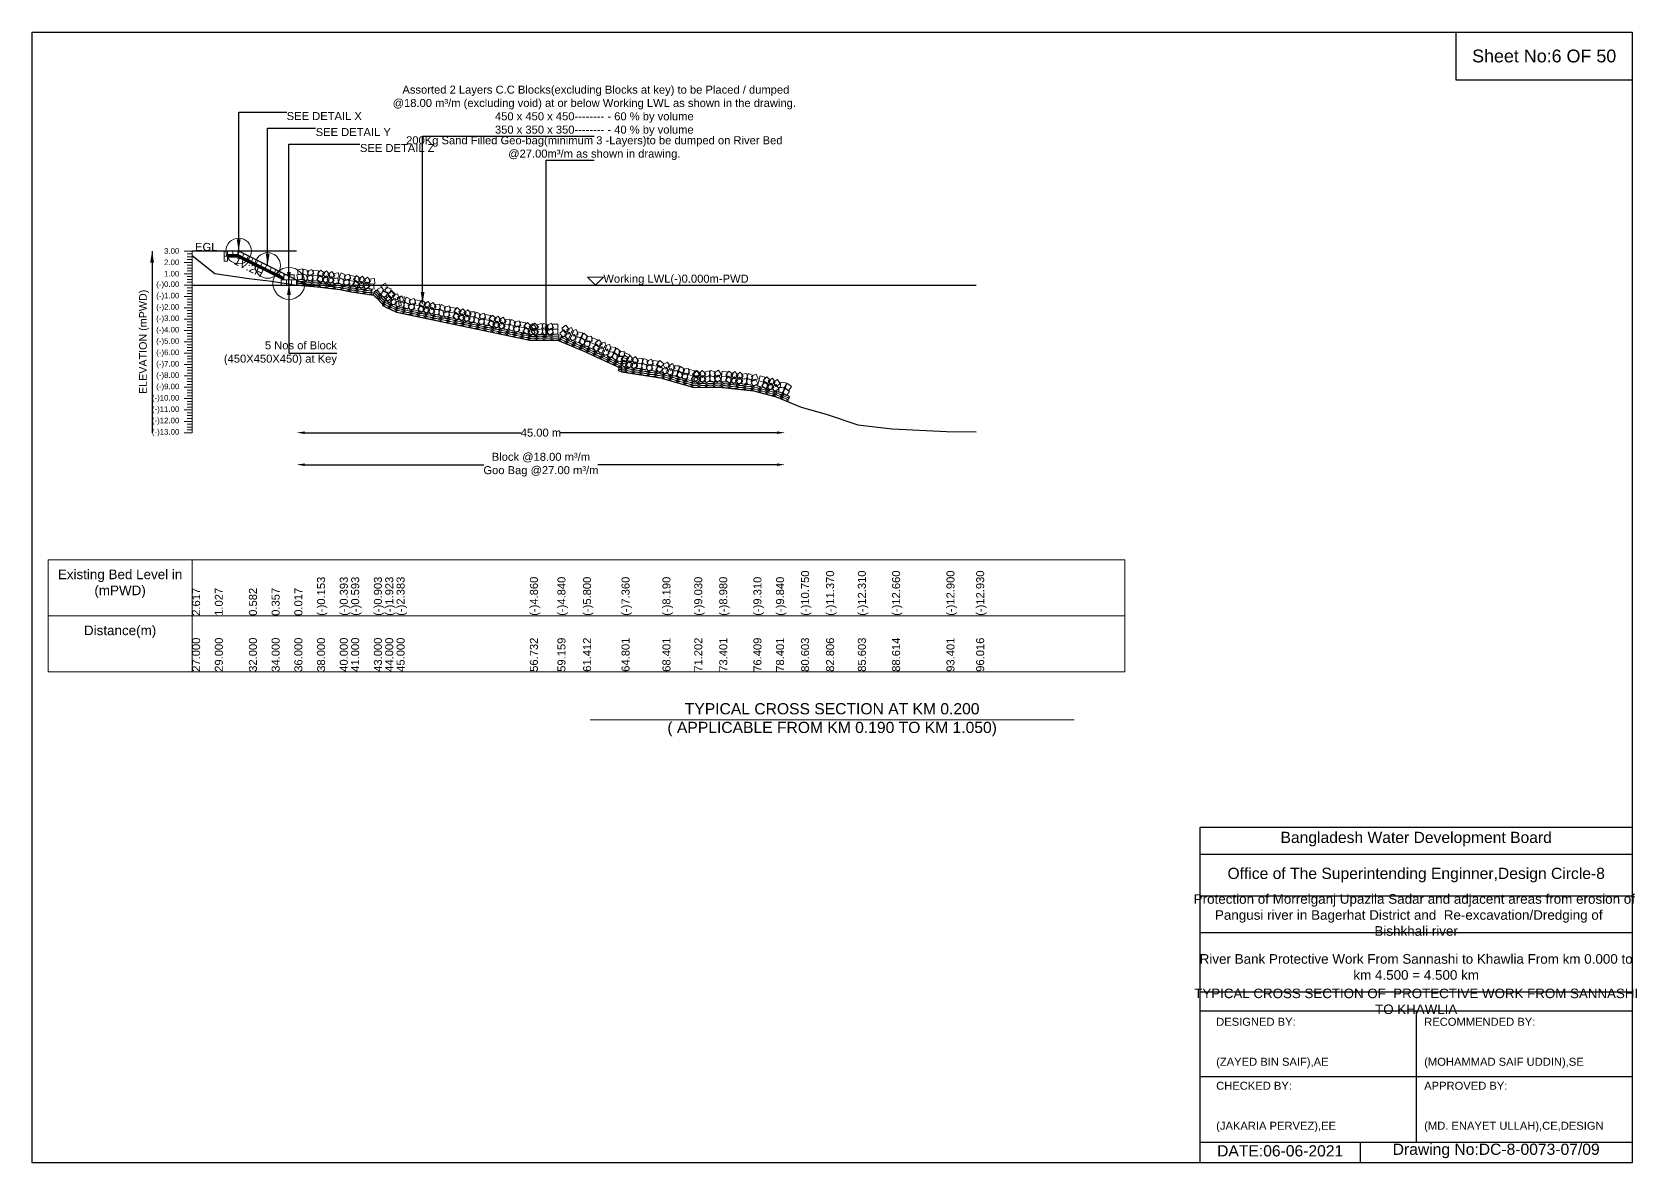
# Model space of a CAD drawing. Header units: inches. Extents: x 89000 to 845029, y -7071 to 0.
# Drawn here: x 175000 to 185029, y -7071 to 0 of the extents above; entities that cross this region are included whole.
import ezdxf

# ---------------------------------------------------------------- set-up
doc = ezdxf.new("R2010")
doc.units = ezdxf.units.IN
doc.header["$LTSCALE"] = 7
doc.header["$MEASUREMENT"] = 0
for name, color, linetype, lineweight in [('Cross section Data Border', 7, 'Continuous', 9), ('Cross Section Labels', 7, 'Continuous', 9), ('Existing_Bed_Level for Xsection', 7, 'Continuous', 25), ('Long Section Labels', 7, 'Continuous', 9)]:
    doc.layers.add(name, color=color, linetype=linetype, lineweight=lineweight)
doc.styles.get("Standard").update_dxf_attribs({"font": 'arial.ttf'})
doc.dimstyles.new('Appron Lebeling Style', dxfattribs={"dimtxt": 50, "dimasz": 50, "dimexe": 0.18, "dimexo": 0.0625, "dimgap": 0.09, "dimtad": 0, "dimtih": 1, "dimtoh": 1, "dimdec": 4, "dimzin": 0, "dimdsep": 46, "dimtxsty": 'Standard', "dimcen": 0.09, "dimse1": 1, "dimse2": 1, "dimadec": 0, "dimazin": 0, "dimtfac": 1, "dimtdec": 4, "dimtofl": 0, "dimtmove": 0, "dimatfit": 3, "dimfxl": 1, "dimtolj": 1, "dimtzin": 0, "dimarcsym": 0})
doc.dimstyles.get("Standard").update_dxf_attribs({"dimtxt": 0.18, "dimasz": 0.18, "dimexe": 0.18, "dimexo": 0.0625, "dimgap": 0.09, "dimtad": 0, "dimtih": 1, "dimtoh": 1, "dimdec": 4, "dimzin": 0, "dimdsep": 46, "dimtxsty": 'Standard', "dimcen": 0.09, "dimadec": 0, "dimazin": 0, "dimtfac": 1, "dimtdec": 4, "dimtofl": 0, "dimtmove": 0, "dimatfit": 3, "dimfxl": 1, "dimtolj": 1, "dimtzin": 0, "dimarcsym": 0})

# ---------------------------------------------------------------- blocks, each defined once
blk = doc.blocks.new('*D5')
at = {"layer": 'Cross Section Labels', "color": 0, "lineweight": -2, "transparency": 16777216}
for p, q in [((176703, -2505), (178056, -2505)), ((179656, -2505), (178303, -2505))]:
    blk.add_line(p, q, dxfattribs=at)
at = {"layer": 'Cross Section Labels', "color": 0, "transparency": 16777216}
for points in [[(176703, -2497), (176703, -2513), (176653, -2505)], [(179656, -2497), (179656, -2513), (179706, -2505)]]:
    blk.add_solid(points, dxfattribs=at)
at = {"layer": 'Defpoints', "color": 0, "transparency": 16777216}
for p in [(176653, -1582), (179706, -2304), (179706, -2505)]:
    blk.add_point(p, dxfattribs=at)
at = {"layer": 'Cross Section Labels', "color": 0, "transparency": 16777216, "insert": (178180, -2505), "char_height": 50, "attachment_point": 5}
blk.add_mtext('\\A1;45.00 m', dxfattribs=at)
blk = doc.blocks.new('*D6')
at = {"layer": 'Cross Section Labels', "color": 0, "lineweight": -2, "transparency": 16777216}
for p, q in [((176703, -2705), (177824, -2705)), ((179656, -2705), (178535, -2705))]:
    blk.add_line(p, q, dxfattribs=at)
at = {"layer": 'Cross Section Labels', "color": 0, "transparency": 16777216}
for points in [[(176703, -2697), (176703, -2713), (176653, -2705)], [(179656, -2697), (179656, -2713), (179706, -2705)]]:
    blk.add_solid(points, dxfattribs=at)
at = {"layer": 'Defpoints', "color": 0, "transparency": 16777216}
for p in [(176653, -1582), (179706, -2304), (179706, -2705)]:
    blk.add_point(p, dxfattribs=at)
at = {"layer": 'Cross Section Labels', "color": 0, "transparency": 16777216, "insert": (178180, -2705), "char_height": 50, "attachment_point": 5}
blk.add_mtext('\\A1;Block @18.00 m³/m ^JGoo Bag @27.00 m³/m ', dxfattribs=at)

msp = doc.modelspace()

# ---------------------------------------------------------------- linework, layer by layer
for points in [[(175000, 0), (185000, 0), (185000, -7071), (175000, -7071)], [(183900, 0), (185000, 0), (185000, -300), (183900, -300)]]:
    msp.add_lwpolyline(points, close=True)
for points in [[(182300, -7071), (182300, -4971), (185000, -4971)], [(182300, -5141), (185000, -5141)], [(182300, -5401), (185000, -5401)], [(182300, -5631), (185000, -5631)], [(182300, -6001), (185000, -6001)], [(182300, -6121), (185000, -6121)], [(183650, -6121), (183650, -6941)], [(182300, -6531), (185000, -6531)], [(182300, -6941), (185000, -6941)], [(183300, -6941), (183300, -7071)]]:
    msp.add_lwpolyline(points)
at = {"layer": 'Cross section Data Border'}
msp.add_lwpolyline([(175100, -3300), (181828.38152, -3300), (181828.38152, -4000), (175100, -4000)], close=True, dxfattribs=at)
for points in [[(176000, -3300), (176000, -4000)], [(175100, -3650), (181828.38152, -3650)]]:
    msp.add_lwpolyline(points, dxfattribs=at)
at = {"layer": 'Cross Section Labels'}
msp.add_lwpolyline([(178520.19634, -1581.97), (178570.19634, -1531.97), (178470.19634, -1531.97)], close=True, dxfattribs=at)
msp.add_lwpolyline([(178488, -4300), (180000, -4300), (181512, -4300)], dxfattribs=at)
for centre, radius in [((176291.09634, -1368.97), 80), ((176472.14634, -1459.495), 80), ((176605.27134, -1571.32), 100)]:
    msp.add_circle(centre, radius, dxfattribs=at)
at = {"layer": 'Existing_Bed_Level for Xsection'}
for points in [[(176653.19634, -1368.97), (176000, -1368.97)], [(176000, -1396.163), (176141.9998, -1509.053), (176354.99676, -1540.648), (176496.99656, -1556.623), (176638.99636, -1580.763), (176780.99617, -1592.833), (176922.99597, -1609.873), (176993.99312, -1624.073), (177135.99293, -1646.083), (177206.99008, -1718.503), (177277.99273, -1751.163), (178111.0179, -1927.03), (178283.32233, -1925.61), (178443.22759, -1993.77), (178683.90374, -2104.53), (178683.90374, -2123.7), (178939.50804, -2163.46), (178939.50804, -2165.59), (179138.33902, -2223.1), (179294.50751, -2219.55), (179508.08483, -2242.98), (179649.50706, -2280.61), (179805.82018, -2345.22), (179962.26448, -2389.24), (180160.81318, -2455.98), (180374.62792, -2480.83), (180714.50598, -2497.87), (180900.14202, -2500)], [(176717.09634, -1581.97), (176295.59375, -1371.2187), (176291.09634, -1368.97), (176286.0681, -1368.97), (176222.1681, -1368.97)], [(176222.1681, -1390.27), (176286.0681, -1390.27), (176573.32134, -1533.89662)], [(176222.1681, -1397.37), (176284.39201, -1397.37), (176573.32134, -1541.83467)], [(176222.1681, -1404.47), (176282.71593, -1404.47), (176573.32134, -1549.77271)], [(176000, -1581.97), (180900.14202, -1581.97)]]:
    msp.add_lwpolyline(points, dxfattribs=at)
at = {"layer": 'Long Section Labels'}
for points in [[(176000, -1368.97), (175950, -1368.97)], [(176000, -1386.72), (175970, -1386.72)], [(176000, -2504.97), (176000, -2433.97), (176000, -2362.97), (176000, -2291.97), (176000, -2220.97), (176000, -2149.97), (176000, -2078.97), (176000, -2007.97), (176000, -1936.97), (176000, -1865.97), (176000, -1794.97), (176000, -1723.97), (176000, -1652.97), (176000, -1581.97), (176000, -1510.97), (176000, -1439.97), (176000, -1368.97)], [(176000, -1439.97), (175950, -1439.97)], [(176000, -1404.47), (175970, -1404.47)], [(176000, -1422.22), (175970, -1422.22)], [(176000, -1457.72), (175970, -1457.72)], [(176000, -1475.47), (175970, -1475.47)], [(176000, -1493.22), (175970, -1493.22)], [(176000, -1510.97), (175950, -1510.97)], [(176000, -1581.97), (175950, -1581.97)], [(176000, -1528.72), (175970, -1528.72)], [(176000, -1546.47), (175970, -1546.47)], [(176000, -1564.22), (175970, -1564.22)], [(176000, -1599.72), (175970, -1599.72)], [(176000, -1652.97), (175950, -1652.97)], [(176000, -1617.47), (175970, -1617.47)], [(176000, -1635.22), (175970, -1635.22)], [(176000, -1670.72), (175970, -1670.72)], [(176000, -1688.47), (175970, -1688.47)], [(176000, -1723.97), (175950, -1723.97)], [(176000, -1794.97), (175950, -1794.97)], [(176000, -1706.22), (175970, -1706.22)], [(176000, -1741.72), (175970, -1741.72)], [(176000, -1759.47), (175970, -1759.47)], [(176000, -1777.22), (175970, -1777.22)], [(176000, -1865.97), (175950, -1865.97)], [(176000, -1812.72), (175970, -1812.72)], [(176000, -1830.47), (175970, -1830.47)], [(176000, -1848.22), (175970, -1848.22)], [(176000, -1883.72), (175970, -1883.72)], [(176000, -1901.47), (175970, -1901.47)], [(176000, -1936.97), (175950, -1936.97)], [(176000, -1919.22), (175970, -1919.22)], [(176000, -1954.72), (175970, -1954.72)], [(176000, -1972.47), (175970, -1972.47)], [(176000, -1990.22), (175970, -1990.22)], [(176000, -2007.97), (175950, -2007.97)], [(176000, -2078.97), (175950, -2078.97)], [(176000, -2025.72), (175970, -2025.72)], [(176000, -2043.47), (175970, -2043.47)], [(176000, -2061.22), (175970, -2061.22)], [(176000, -2096.72), (175970, -2096.72)], [(176000, -2149.97), (175950, -2149.97)], [(176000, -2114.47), (175970, -2114.47)], [(176000, -2132.22), (175970, -2132.22)], [(176000, -2167.72), (175970, -2167.72)], [(176000, -2185.47), (175970, -2185.47)], [(176000, -2203.22), (175970, -2203.22)], [(176000, -2220.97), (175950, -2220.97)], [(176000, -2291.97), (175950, -2291.97)], [(176000, -2238.72), (175970, -2238.72)], [(176000, -2256.47), (175970, -2256.47)], [(176000, -2274.22), (175970, -2274.22)], [(176000, -2362.97), (175950, -2362.97)], [(176000, -2309.72), (175970, -2309.72)], [(176000, -2327.47), (175970, -2327.47)], [(176000, -2345.22), (175970, -2345.22)], [(176000, -2380.72), (175970, -2380.72)], [(176000, -2398.47), (175970, -2398.47)], [(176000, -2433.97), (175950, -2433.97)], [(176000, -2504.97), (175950, -2504.97)], [(176000, -2416.22), (175970, -2416.22)], [(176000, -2451.72), (175970, -2451.72)], [(176000, -2469.47), (175970, -2469.47)], [(176000, -2487.22), (175970, -2487.22)]]:
    msp.add_lwpolyline(points, dxfattribs=at)
for points in [[(176222.1681, -1368.97), (176200.8681, -1368.97), (176200.8681, -1400.92), (176222.1681, -1400.92)], [(176222.1681, -1400.92), (176200.8681, -1400.92), (176200.8681, -1432.87), (176222.1681, -1432.87)], [(176254.1181, -1368.97), (176222.1681, -1368.97), (176222.1681, -1390.27), (176254.1181, -1390.27)], [(176286.0681, -1368.97), (176254.1181, -1368.97), (176254.1181, -1390.27), (176286.0681, -1390.27)], [(176324.1707, -1385.50718), (176295.59375, -1371.2187), (176286.0681, -1390.27), (176314.64505, -1404.55847)], [(176352.74764, -1399.79565), (176324.1707, -1385.50718), (176314.64505, -1404.55847), (176343.22199, -1418.84695)], [(176381.32459, -1414.08412), (176352.74764, -1399.79565), (176343.22199, -1418.84695), (176371.79894, -1433.13542)], [(176409.90154, -1428.3726), (176381.32459, -1414.08412), (176371.79894, -1433.13542), (176400.37589, -1447.4239)], [(176438.47849, -1442.66107), (176409.90154, -1428.3726), (176400.37589, -1447.4239), (176428.95284, -1461.71237)], [(176467.05544, -1456.94955), (176438.47849, -1442.66107), (176428.95284, -1461.71237), (176457.52979, -1476.00085)], [(176495.63239, -1471.23802), (176467.05544, -1456.94955), (176457.52979, -1476.00085), (176486.10674, -1490.28932)], [(176524.20934, -1485.5265), (176495.63239, -1471.23802), (176486.10674, -1490.28932), (176514.68369, -1504.5778)], [(176552.78629, -1499.81497), (176524.20934, -1485.5265), (176514.68369, -1504.5778), (176543.26064, -1518.86627)], [(176581.36323, -1514.10344), (176552.78629, -1499.81497), (176543.26064, -1518.86627), (176571.83758, -1533.15474)], [(176689.14854, -1480.94942), (176657.69886, -1486.5815), (176663.33093, -1518.03118), (176694.78061, -1512.3991)], [(176728.52858, -1492.60203), (176698.48067, -1481.74266), (176687.6213, -1511.79056), (176717.6692, -1522.64993)], [(176747.59734, -1483.65827), (176718.66612, -1497.21509), (176732.22294, -1526.14631), (176761.15416, -1512.58949)], [(176789.01594, -1493.04368), (176757.18074, -1490.33769), (176754.47474, -1522.17289), (176786.30994, -1524.87889)], [(176828.78584, -1507.9268), (176803.20531, -1488.78421), (176784.06272, -1514.36474), (176809.64326, -1533.50733)], [(176840.84737, -1492.5224), (176815.71664, -1512.25179), (176835.44603, -1537.38253), (176860.57676, -1517.65314)], [(176892.30132, -1521.44197), (176872.55192, -1496.32696), (176847.43691, -1516.07635), (176867.1863, -1541.19136)], [(176589.29634, -1550.02), (176557.34634, -1550.02), (176557.34634, -1581.97), (176589.29634, -1581.97)], [(176605.27134, -1518.07), (176573.32134, -1518.07), (176573.32134, -1550.02), (176605.27134, -1550.02)], [(176621.24634, -1550.02), (176589.29634, -1550.02), (176589.29634, -1581.97), (176621.24634, -1581.97)], [(176637.22134, -1518.07), (176605.27134, -1518.07), (176605.27134, -1550.02), (176637.22134, -1550.02)], [(176653.19634, -1550.02), (176621.24634, -1550.02), (176621.24634, -1581.97), (176653.19634, -1581.97)], [(176686.44254, -1512.78463), (176654.99286, -1518.4167), (176660.62494, -1549.86638), (176692.07462, -1544.2343)], [(176725.82258, -1524.43723), (176695.77468, -1513.57786), (176684.9153, -1543.62576), (176714.9632, -1554.48514)], [(176744.89134, -1515.49348), (176715.96013, -1529.0503), (176729.51695, -1557.98151), (176758.44816, -1544.42469)], [(176786.30994, -1524.87889), (176754.47474, -1522.17289), (176751.76875, -1554.00809), (176783.60395, -1556.71409)], [(176824.97915, -1539.64921), (176799.39861, -1520.50662), (176780.25603, -1546.08716), (176805.83656, -1565.22975)], [(176837.04067, -1524.24482), (176811.90994, -1543.97421), (176831.63933, -1569.10494), (176856.77006, -1549.37555)], [(176888.49462, -1553.16438), (176868.74523, -1528.04937), (176843.63021, -1547.79877), (176863.37961, -1572.91378)], [(176911.32789, -1536.20549), (176879.70205, -1540.74521), (176884.24178, -1572.37105), (176915.86761, -1567.83132)], [(176915.13458, -1504.48308), (176883.50875, -1509.0228), (176888.04847, -1540.64863), (176919.67431, -1536.10891)], [(176954.92292, -1551.52435), (176926.28558, -1537.35729), (176912.11853, -1565.99463), (176940.75586, -1580.16168)], [(176961.18907, -1520.19484), (176932.55173, -1506.02779), (176918.38468, -1534.66512), (176947.02201, -1548.83218)], [(176974.87591, -1544.77997), (176944.60456, -1554.99995), (176954.82454, -1585.2713), (176985.09589, -1575.05132)], [(176981.14206, -1513.45047), (176950.87071, -1523.67045), (176961.09069, -1553.9418), (176991.36204, -1543.72182)], [(177014.97756, -1558.76011), (176983.64805, -1552.49396), (176977.3819, -1583.82347), (177008.71141, -1590.08962)], [(177021.24371, -1527.43061), (176989.91421, -1521.16446), (176983.64805, -1552.49396), (177014.97756, -1558.76011)], [(177047.9076, -1573.6913), (177022.99952, -1553.68155), (177002.98977, -1578.58963), (177027.89785, -1598.59938)], [(177052.80142, -1542.11832), (177027.89334, -1522.10857), (177007.88359, -1547.01665), (177032.79167, -1567.0264)], [(177060.49101, -1558.7102), (177034.69758, -1577.56494), (177053.55232, -1603.35837), (177079.34575, -1584.50363)], [(177065.38483, -1527.13722), (177039.5914, -1545.99196), (177058.44614, -1571.78539), (177084.23957, -1552.93065)], [(177110.92149, -1589.37967), (177092.04621, -1563.60126), (177066.2678, -1582.47654), (177085.14308, -1608.25495)], [(177115.81531, -1557.80669), (177096.94003, -1532.02828), (177071.16162, -1550.90356), (177090.0369, -1576.68197)], [(177134.32367, -1573.21488), (177102.56059, -1576.66588), (177106.01158, -1608.42896), (177137.77466, -1604.97796)], [(177139.21748, -1541.64191), (177107.45441, -1545.0929), (177110.9054, -1576.85598), (177142.66848, -1573.40498)], [(177200.51288, -1621.22181), (177184.81875, -1593.39203), (177156.98897, -1609.08617), (177172.6831, -1636.91594)], [(177223.32796, -1598.85499), (177207.63382, -1571.02521), (177179.80404, -1586.71934), (177195.49818, -1614.54912)], [(177243.61587, -1604.51265), (177212.84323, -1595.9192), (177204.24978, -1626.69183), (177235.02242, -1635.28528)], [(177220.80079, -1626.87947), (177190.02816, -1618.28602), (177181.43471, -1649.05866), (177212.20734, -1657.65211)], [(177246.07552, -1661.00826), (177223.7087, -1638.19319), (177200.89362, -1660.56001), (177223.26045, -1683.37509)], [(177253.14116, -1675.84007), (177234.66373, -1649.77501), (177208.59867, -1668.25243), (177227.0761, -1694.31749)], [(177266.49283, -1646.81361), (177248.01541, -1620.74855), (177221.95035, -1639.22597), (177240.42777, -1665.29103)], [(177268.8906, -1638.64144), (177246.52377, -1615.82636), (177223.7087, -1638.19319), (177246.07552, -1661.00826)], [(177269.34561, -1664.87688), (177239.37533, -1675.94869), (177250.44715, -1705.91897), (177280.41742, -1694.84715)], [(177282.69728, -1635.85042), (177252.727, -1646.92223), (177263.79882, -1676.89251), (177293.76909, -1665.82069)], [(177309.4514, -1708.18248), (177298.35572, -1678.22103), (177268.39427, -1689.31671), (177279.48995, -1719.27816)], [(177322.80307, -1679.15602), (177311.70739, -1649.19457), (177281.74594, -1660.29025), (177292.84162, -1690.2517)], [(177323.40882, -1687.417), (177291.50528, -1689.13945), (177293.22773, -1721.04298), (177325.13126, -1719.32054)], [(177330.00858, -1656.15607), (177298.10504, -1657.87852), (177299.82749, -1689.78205), (177331.73102, -1688.05961)], [(177361.05731, -1703.82316), (177332.57261, -1689.35165), (177318.1011, -1717.83634), (177346.58579, -1732.30786)], [(177367.65707, -1672.56223), (177339.17237, -1658.09072), (177324.70086, -1686.57541), (177353.18555, -1701.04693)], [(177381.08106, -1697.29187), (177350.70249, -1707.18858), (177360.5992, -1737.56715), (177390.97777, -1727.67044)], [(177387.68082, -1666.03094), (177357.30225, -1675.92765), (177367.19896, -1706.30622), (177397.57753, -1696.40951)], [(177427.63116, -1680.43776), (177396.37023, -1673.838), (177389.77048, -1705.09893), (177421.0314, -1711.69869)], [(177462.52047, -1698.14116), (177438.73481, -1676.80938), (177417.40303, -1700.59504), (177441.18868, -1721.92682)], [(177475.89821, -1683.8649), (177449.11972, -1701.29232), (177466.54714, -1728.07081), (177493.32563, -1710.6434)], [(177524.59028, -1717.22555), (177507.14154, -1690.46095), (177480.37693, -1707.90969), (177497.82567, -1734.67429)], [(177548.83508, -1702.35439), (177516.93154, -1704.07683), (177518.65399, -1735.98037), (177550.55753, -1734.25792)], [(177586.48357, -1718.76055), (177557.99888, -1704.28903), (177543.52736, -1732.77373), (177572.01205, -1747.24524)], [(177421.0314, -1711.69869), (177389.77048, -1705.09893), (177383.17072, -1736.35985), (177414.43164, -1742.95961)], [(177455.92071, -1729.40209), (177432.13505, -1708.07031), (177410.80327, -1731.85596), (177434.58892, -1753.18775)], [(177469.29845, -1715.12583), (177442.51996, -1732.55325), (177459.94738, -1759.33174), (177486.72587, -1741.90432)], [(177517.99052, -1748.48648), (177500.54178, -1721.72188), (177473.77718, -1739.17062), (177491.22591, -1765.93522)], [(177542.23532, -1733.61532), (177510.33178, -1735.33776), (177512.05423, -1767.2413), (177543.95777, -1765.51885)], [(177579.88381, -1750.02148), (177551.39912, -1735.54996), (177536.9276, -1764.03466), (177565.41229, -1778.50617)], [(177599.90756, -1743.49018), (177569.52899, -1753.3869), (177579.42571, -1783.76547), (177609.80428, -1773.86875)], [(177606.50732, -1712.22925), (177576.12875, -1722.12597), (177586.02547, -1752.50454), (177616.40404, -1742.60782)], [(177639.85791, -1757.897), (177608.59698, -1751.29724), (177601.99722, -1782.55817), (177633.25815, -1789.15793)], [(177646.45767, -1726.63607), (177615.19674, -1720.03631), (177608.59698, -1751.29724), (177639.85791, -1757.897)], [(177674.74721, -1775.60041), (177650.96156, -1754.26862), (177629.62977, -1778.05428), (177653.41543, -1799.38607)], [(177681.34697, -1744.33948), (177657.56132, -1723.0077), (177636.22953, -1746.79335), (177660.01519, -1768.12514)], [(177688.12496, -1761.32415), (177661.34646, -1778.75157), (177678.77388, -1805.53006), (177705.55237, -1788.10264)], [(177694.72471, -1730.06322), (177667.94622, -1747.49064), (177685.37364, -1774.26913), (177712.15213, -1756.84171)], [(177736.81702, -1794.6848), (177719.36828, -1767.92019), (177692.60368, -1785.36893), (177710.05242, -1812.13354)], [(177743.41678, -1763.42387), (177725.96804, -1736.65926), (177699.20344, -1754.108), (177716.65218, -1780.87261)], [(177761.06182, -1779.81363), (177729.15829, -1781.53608), (177730.88073, -1813.43962), (177762.78427, -1811.71717)], [(177767.66158, -1748.5527), (177735.75805, -1750.27515), (177737.48049, -1782.17869), (177769.38403, -1780.45624)], [(177798.71031, -1796.2198), (177770.22562, -1781.74828), (177755.7541, -1810.23297), (177784.23879, -1824.70449)], [(177805.31007, -1764.95887), (177776.82538, -1750.48735), (177762.35386, -1778.97204), (177790.83855, -1793.44356)], [(177818.73406, -1789.6885), (177788.35549, -1799.58522), (177798.25221, -1829.96379), (177828.63078, -1820.06707)], [(177825.33382, -1758.42757), (177794.95525, -1768.32429), (177804.85197, -1798.70286), (177835.23054, -1788.80614)], [(177858.68441, -1804.09532), (177827.42348, -1797.49556), (177820.82372, -1828.75649), (177852.08465, -1835.35625)], [(177865.28417, -1772.83439), (177834.02324, -1766.23463), (177827.42348, -1797.49556), (177858.68441, -1804.09532)], [(177893.57371, -1821.79873), (177869.78806, -1800.46694), (177848.45627, -1824.2526), (177872.24193, -1845.58438)], [(177900.17347, -1790.5378), (177876.38782, -1769.20601), (177855.05603, -1792.99167), (177878.84169, -1814.32345)], [(177913.55122, -1776.26154), (177886.77273, -1793.68896), (177904.20015, -1820.46745), (177930.97864, -1803.04003)], [(177962.24328, -1809.62218), (177944.79454, -1782.85758), (177918.02994, -1800.30632), (177935.47868, -1827.07092)], [(177986.48808, -1794.75102), (177954.58455, -1796.47347), (177956.30699, -1828.377), (177988.21053, -1826.65456)], [(178024.13657, -1811.15718), (177995.65188, -1796.68567), (177981.18036, -1825.17036), (178009.66506, -1839.64188)], [(178044.16032, -1804.62589), (178013.78175, -1814.5226), (178023.67847, -1844.90117), (178054.05704, -1835.00446)], [(177906.95146, -1807.52247), (177880.17297, -1824.94989), (177897.60039, -1851.72838), (177924.37888, -1834.30096)], [(177955.64352, -1840.88311), (177938.19478, -1814.11851), (177911.43018, -1831.56725), (177928.87892, -1858.33185)], [(177979.88833, -1826.01195), (177947.98479, -1827.73439), (177949.70723, -1859.63793), (177981.61077, -1857.91549)], [(178017.53681, -1842.41811), (177989.05212, -1827.9466), (177974.5806, -1856.43129), (178003.0653, -1870.9028)], [(178037.56056, -1835.88682), (178007.18199, -1845.78353), (178017.07871, -1876.1621), (178047.45728, -1866.26539)], [(178077.51091, -1850.29363), (178046.24998, -1843.69387), (178039.65022, -1874.9548), (178070.91115, -1881.55456)], [(178084.11067, -1819.03271), (178052.84974, -1812.43295), (178046.24998, -1843.69387), (178077.51091, -1850.29363)], [(178112.40022, -1867.99704), (178088.61456, -1846.66526), (178067.28277, -1870.45091), (178091.06843, -1891.7827)], [(178118.99998, -1836.73611), (178095.21432, -1815.40433), (178073.88253, -1839.18998), (178097.66819, -1860.52177)], [(178125.77796, -1853.72078), (178098.99947, -1871.1482), (178116.42689, -1897.92669), (178143.20538, -1880.49927)], [(178132.37772, -1822.45985), (178105.59923, -1839.88727), (178123.02665, -1866.66576), (178149.80514, -1849.23834)], [(178164.1543, -1842.44524), (178141.36791, -1820.04919), (178118.97186, -1842.83559), (178141.75826, -1865.23163)], [(178164.4176, -1874.39415), (178141.63121, -1851.99811), (178119.23516, -1874.7845), (178142.02156, -1897.18055)], [(178184.64246, -1822.71716), (178153.85204, -1831.24665), (178162.38153, -1862.03707), (178193.17196, -1853.50758)], [(178184.90576, -1854.66607), (178154.11534, -1863.19556), (178162.64483, -1893.98599), (178193.43525, -1885.4565)], [(178224.93476, -1830.66084), (178194.00794, -1822.63997), (178185.98707, -1853.56679), (178216.91389, -1861.58766)], [(178225.19805, -1862.60975), (178194.27123, -1854.58889), (178186.25037, -1885.51571), (178217.17719, -1893.53657)], [(178243.09014, -1819.98421), (178215.54352, -1836.1702), (178231.72951, -1863.71682), (178259.27613, -1847.53083)], [(178243.35344, -1851.93313), (178215.80682, -1868.11912), (178231.99281, -1895.66574), (178259.53943, -1879.47975)], [(178285.20155, -1825.48111), (178253.25264, -1825.74441), (178253.51593, -1857.69333), (178285.46485, -1857.43003)], [(178285.46485, -1857.43003), (178253.51593, -1857.69333), (178253.77923, -1889.64224), (178285.72815, -1889.37894)], [(178343.33765, -1888.09315), (178324.1328, -1862.55933), (178298.59897, -1881.76418), (178317.80383, -1907.298)], [(178355.86576, -1858.70184), (178336.66091, -1833.16802), (178311.12709, -1852.37287), (178330.33194, -1877.9067)], [(178359.22661, -1876.67752), (178329.58035, -1888.58979), (178341.49263, -1918.23604), (178371.13888, -1906.32377)], [(178371.75472, -1847.28621), (178342.10847, -1859.19848), (178354.02074, -1888.84473), (178383.66699, -1876.93246)], [(178400.53724, -1918.83533), (178388.60136, -1889.19858), (178358.96461, -1901.13445), (178370.90048, -1930.77121)], [(178413.06535, -1889.44403), (178401.12948, -1859.80727), (178371.49272, -1871.74315), (178383.4286, -1901.3799)], [(178427.20277, -1908.94032), (178395.56954, -1904.45246), (178391.08168, -1936.0857), (178422.71492, -1940.57355)], [(178439.73089, -1879.54901), (178408.09765, -1875.06116), (178403.6098, -1906.69439), (178435.24303, -1911.18225)], [(178473.48998, -1902.93479), (178448.34662, -1883.22149), (178428.63332, -1908.36484), (178453.77667, -1928.07814)], [(178497.0278, -1901.89388), (178465.21202, -1904.81937), (178468.13752, -1936.63516), (178499.9533, -1933.70966)], [(178460.96186, -1932.3261), (178435.81851, -1912.61279), (178416.10521, -1937.75615), (178441.24856, -1957.46945)], [(178483.67084, -1930.9179), (178451.85506, -1933.8434), (178454.78056, -1965.65918), (178486.59634, -1962.73368)], [(178519.44022, -1953.81197), (178490.41619, -1940.45501), (178477.05924, -1969.47904), (178506.08326, -1982.83599)], [(178532.79718, -1924.78794), (178503.77315, -1911.43098), (178490.41619, -1940.45501), (178519.44022, -1953.81197)], [(178549.54431, -1978.80033), (178531.07163, -1952.73191), (178505.00321, -1971.20459), (178523.47588, -1997.27301)], [(178562.90126, -1949.7763), (178544.42859, -1923.70788), (178518.36016, -1942.18056), (178536.83284, -1968.24898)], [(178565.75075, -1967.84009), (178535.77846, -1978.90645), (178546.84482, -2008.87874), (178576.81711, -1997.81238)], [(178579.10771, -1938.81607), (178549.13542, -1949.88242), (178560.20177, -1979.85471), (178590.17407, -1968.78836)], [(178605.84866, -2011.153), (178594.75843, -1981.18953), (178564.79496, -1992.27975), (178575.88519, -2022.24322)], [(178619.20561, -1982.12897), (178608.11539, -1952.1655), (178578.15192, -1963.25572), (178589.24214, -1993.21919)], [(178632.7842, -2002.01852), (178601.29102, -1996.63498), (178595.90748, -2028.12815), (178627.40065, -2033.51169)], [(178646.14115, -1972.99449), (178614.64798, -1967.61095), (178609.26444, -1999.10412), (178640.75761, -2004.48766)], [(178679.22315, -1997.32867), (178654.64923, -1976.90994), (178634.23049, -2001.48386), (178658.80442, -2021.90259)], [(178700.19599, -1995.39258), (178668.38021, -1998.31808), (178671.30571, -2030.13386), (178703.12149, -2027.20837)], [(178735.96537, -2018.28665), (178706.94134, -2004.92969), (178693.58439, -2033.95372), (178722.60841, -2047.31067)], [(178665.86619, -2026.3527), (178641.29227, -2005.93396), (178620.87354, -2030.50789), (178645.44746, -2050.92662)], [(178686.83903, -2024.41661), (178655.02325, -2027.34211), (178657.94875, -2059.15789), (178689.76453, -2056.23239)], [(178722.33355, -2070.93449), (178697.43628, -2050.9113), (178677.41309, -2075.80858), (178702.31036, -2095.83177)], [(178722.60841, -2047.31067), (178693.58439, -2033.95372), (178680.22743, -2062.97774), (178709.25145, -2076.3347)], [(178727.24441, -2039.36416), (178702.34714, -2019.34097), (178682.32395, -2044.23825), (178707.22122, -2064.26144)], [(178734.92504, -2055.96018), (178709.12144, -2074.80101), (178727.96227, -2100.60461), (178753.76587, -2081.76378)], [(178739.8359, -2024.38985), (178714.0323, -2043.23067), (178732.87312, -2069.03427), (178758.67673, -2050.19345)], [(178785.33897, -2086.65687), (178766.4776, -2060.86828), (178740.68901, -2079.72964), (178759.55038, -2105.51823)], [(178790.24982, -2055.08653), (178771.38846, -2029.29794), (178745.59987, -2048.15931), (178764.46123, -2073.9479)], [(178808.74986, -2070.50472), (178776.98493, -2073.93857), (178780.41878, -2105.7035), (178812.18372, -2102.26965)], [(178813.66072, -2038.93438), (178781.89579, -2042.36824), (178785.32964, -2074.13317), (178817.09457, -2070.69932)], [(178847.22534, -2084.86467), (178818.00436, -2071.94428), (178805.08397, -2101.16527), (178834.30495, -2114.08566)], [(178852.1362, -2053.29434), (178822.91522, -2040.37395), (178809.99483, -2069.59493), (178839.21581, -2082.51532)], [(178866.86931, -2077.26711), (178837.06627, -2088.78151), (178848.58067, -2118.58455), (178878.38371, -2107.07015)], [(178871.78017, -2045.69678), (178841.97713, -2057.21117), (178853.49153, -2087.01421), (178883.29457, -2075.49982)], [(178907.53592, -2089.50695), (178875.96559, -2084.59609), (178871.05473, -2116.16642), (178902.62506, -2121.07728)], [(178912.44678, -2057.93661), (178880.87644, -2053.02576), (178875.96559, -2084.59609), (178907.53592, -2089.50695)], [(178943.32589, -2105.3105), (178918.42861, -2085.28731), (178898.40542, -2110.18459), (178923.3027, -2130.20778)], [(178948.23675, -2073.74017), (178923.33947, -2053.71698), (178903.31628, -2078.61425), (178928.21356, -2098.63744)], [(178963.01783, -2094.54782), (178935.03197, -2109.96191), (178950.44607, -2137.94777), (178978.43192, -2122.53367)], [(178971.89518, -2063.85588), (178943.90933, -2079.26998), (178959.32342, -2107.25583), (178987.30928, -2091.84173)], [(179009.12886, -2131.39375), (178993.69248, -2103.42017), (178965.71891, -2118.85655), (178981.15529, -2146.83012)], [(179018.00622, -2100.70181), (179002.56984, -2072.72824), (178974.59627, -2088.16461), (178990.03265, -2116.13819)], [(179043.27753, -2087.65102), (179011.33364, -2087.02622), (179010.70883, -2118.97011), (179042.65272, -2119.59491)], [(179079.61972, -2106.77733), (179052.27453, -2090.25332), (179035.75052, -2117.59851), (179063.09571, -2134.12252)], [(179100.06899, -2101.73396), (179069.04574, -2109.37334), (179076.68512, -2140.39659), (179107.70837, -2132.75722)], [(179034.40017, -2118.34296), (179002.45628, -2117.71816), (179001.83148, -2149.66205), (179033.77537, -2150.28685)], [(179070.74236, -2137.46927), (179043.39717, -2120.94526), (179026.87316, -2148.29045), (179054.21835, -2164.81446)], [(179091.19164, -2132.4259), (179060.16838, -2140.06528), (179067.80776, -2171.08853), (179098.83102, -2163.44915)], [(179129.97628, -2149.72728), (179099.28435, -2140.84992), (179090.40699, -2171.54186), (179121.09893, -2180.41922)], [(179138.85364, -2119.03534), (179108.1617, -2110.15799), (179099.28435, -2140.84992), (179129.97628, -2149.72728)], [(179163.47149, -2169.94473), (179141.31638, -2146.92401), (179118.29566, -2169.07912), (179140.45077, -2192.09984)], [(179172.34885, -2139.2528), (179150.19374, -2116.23207), (179127.17302, -2138.38718), (179149.32812, -2161.4079)], [(179155.42233, -2115.95703), (179133.34034, -2139.0479), (179156.4312, -2161.12989), (179178.5132, -2138.03903)], [(179156.14843, -2147.89878), (179134.06643, -2170.98964), (179157.1573, -2193.07164), (179179.23929, -2169.98078)], [(179210.45454, -2137.29495), (179187.34609, -2115.23135), (179165.28249, -2138.33979), (179188.39093, -2160.40339)], [(179211.18063, -2169.2367), (179188.07219, -2147.1731), (179166.00859, -2170.28154), (179189.11703, -2192.34514)], [(179230.65476, -2117.27214), (179199.99113, -2126.24678), (179208.96577, -2156.91041), (179239.6294, -2147.93577)], [(179231.38086, -2149.21388), (179200.71722, -2158.18852), (179209.69186, -2188.85216), (179240.35549, -2179.87752)], [(179271.0579, -2124.6313), (179240.01813, -2117.05929), (179232.44612, -2148.09906), (179263.48589, -2155.67106)], [(179271.78399, -2156.57304), (179240.74423, -2149.00104), (179233.17222, -2180.04081), (179264.21199, -2187.61281)], [(179289.05671, -2113.69278), (179261.74746, -2130.27613), (179278.3308, -2157.58538), (179305.64006, -2141.00204)], [(179289.78281, -2145.63453), (179262.47356, -2162.21787), (179279.0569, -2189.52713), (179306.36615, -2172.94379)], [(179340.72855, -2156.05166), (179308.96908, -2152.56756), (179305.48499, -2184.32702), (179337.24445, -2187.81112)], [(179344.21265, -2124.29219), (179312.45318, -2120.80809), (179308.96908, -2152.56756), (179340.72855, -2156.05166)], [(179377.19392, -2170.22736), (179351.42016, -2151.34574), (179332.53854, -2177.11951), (179358.3123, -2196.00113)], [(179380.67802, -2138.4679), (179354.90426, -2119.58628), (179336.02264, -2145.36004), (179361.7964, -2164.24166)], [(179389.09827, -2154.70118), (179364.16935, -2174.68496), (179384.15313, -2199.61388), (179409.08205, -2179.6301)], [(179392.58236, -2122.94172), (179367.65344, -2142.9255), (179387.63722, -2167.85442), (179412.56614, -2147.87064)], [(179440.84347, -2183.09632), (179420.83985, -2158.18332), (179395.92685, -2178.18694), (179415.93047, -2203.09994)], [(179444.32757, -2151.33685), (179424.32394, -2126.42386), (179399.41095, -2146.42748), (179419.41457, -2171.34048)], [(179463.5032, -2165.90624), (179431.92514, -2170.76715), (179436.78605, -2202.34522), (179468.36411, -2197.48431)], [(179466.9873, -2134.14678), (179435.40924, -2139.00769), (179440.27014, -2170.58575), (179471.84821, -2165.72484)], [(179502.58635, -2178.51888), (179472.81314, -2166.92757), (179461.22183, -2196.70078), (179490.99504, -2208.29209)], [(179506.07045, -2146.75941), (179476.29723, -2135.1681), (179464.70593, -2164.94132), (179494.47914, -2176.53262)], [(179521.86823, -2170.04435), (179492.61398, -2182.88925), (179505.45888, -2212.1435), (179534.71313, -2199.2986)], [(179525.35232, -2138.28489), (179496.09808, -2151.12979), (179508.94298, -2180.38404), (179538.19722, -2167.53913)], [(179571.81588, -2189.40612), (179540.94019, -2181.19064), (179532.7247, -2212.06633), (179563.6004, -2220.28181)], [(179580.03137, -2158.53043), (179549.15567, -2150.31495), (179540.94019, -2181.19064), (179571.81588, -2189.40612)], [(179605.73798, -2208.89882), (179583.09309, -2186.35971), (179560.55398, -2209.0046), (179583.19887, -2231.54371)], [(179613.95347, -2178.02313), (179591.30858, -2155.48402), (179568.76947, -2178.12891), (179591.41436, -2200.66802)], [(179619.83959, -2195.3371), (179592.19158, -2211.34928), (179608.20376, -2238.99729), (179635.85177, -2222.98511)], [(179628.05508, -2164.46141), (179600.40706, -2180.47359), (179616.41924, -2208.1216), (179644.06726, -2192.10942)], [(179666.73209, -2231.18321), (179650.6979, -2203.54796), (179623.06264, -2219.58215), (179639.09683, -2247.2174)], [(179674.94757, -2200.30752), (179658.91338, -2172.67227), (179631.27813, -2188.70646), (179647.31232, -2216.34171)], [(179711.84259, -2194.16349), (179680.16199, -2190.02324), (179676.02174, -2221.70385), (179707.70235, -2225.8441)], [(179745.85642, -2217.17719), (179720.49813, -2197.74115), (179701.0621, -2223.09944), (179726.42039, -2242.53548)], [(179699.63795, -2223.69058), (179667.95735, -2219.55034), (179663.8171, -2251.23094), (179695.49771, -2255.37119)], [(179733.65178, -2246.70428), (179708.29349, -2227.26824), (179688.85745, -2252.62653), (179714.21574, -2272.06257)]]:
    msp.add_lwpolyline(points, close=True, dxfattribs=at)
for centre, major_axis in [((176677.25138, -1577.95792), (23.5439, -2.00123)), ((176678.27364, -1565.93129), (23.5439, -2.00123)), ((176679.29591, -1553.90465), (23.5439, -2.00123)), ((176724.33918, -1581.96039), (23.5439, -2.00123)), ((176725.36144, -1569.93376), (23.5439, -2.00123)), ((176726.38371, -1557.90712), (23.5439, -2.00123)), ((176771.42698, -1585.96286), (23.5439, -2.00123)), ((176772.44924, -1573.93622), (23.5439, -2.00123)), ((176773.47151, -1561.90959), (23.5439, -2.00123)), ((176818.59158, -1591.26616), (23.46049, -2.81526)), ((176820.02966, -1579.28214), (23.46049, -2.81526)), ((176821.46775, -1567.29811), (23.46049, -2.81526)), ((176865.51255, -1596.89668), (23.46049, -2.81526)), ((176866.95064, -1584.91266), (23.46049, -2.81526)), ((176868.38872, -1572.92864), (23.46049, -2.81526)), ((176912.43353, -1602.52721), (23.46049, -2.81526)), ((176913.87161, -1590.54319), (23.46049, -2.81526)), ((176915.3097, -1578.55916), (23.46049, -2.81526)), ((176959.37764, -1610.9951), (23.16991, -4.63417)), ((176961.74486, -1599.15951), (23.16991, -4.63417)), ((176964.11207, -1587.32392), (23.16991, -4.63417)), ((177007.38893, -1607.82816), (23.34997, -3.61925)), ((177009.23771, -1595.90059), (23.34997, -3.61925)), ((177055.93766, -1603.13909), (23.34997, -3.61925)), ((177102.6376, -1610.37759), (23.34997, -3.61925)), ((177005.54016, -1619.75573), (23.34997, -3.61925)), ((177052.2401, -1626.99423), (23.34997, -3.61925)), ((177054.08888, -1615.06666), (23.34997, -3.61925)), ((177098.94005, -1634.23273), (23.34997, -3.61925)), ((177100.78882, -1622.30516), (23.34997, -3.61925)), ((177146.48173, -1648.16129), (16.54151, -16.87302)), ((177155.10076, -1639.7116), (16.54151, -16.87302)), ((177163.71979, -1631.26191), (16.54151, -16.87302)), ((177179.56475, -1681.90732), (16.54151, -16.87302)), ((177188.18378, -1673.45763), (16.54151, -16.87302)), ((177196.80281, -1665.00794), (16.54151, -16.87302)), ((177211.26165, -1713.82501), (21.46668, -9.8743)), ((177216.30562, -1702.85945), (21.46668, -9.8743)), ((177221.34958, -1691.8939), (21.46668, -9.8743)), ((177264.28294, -1711.64251), (21.46668, -9.8743)), ((177254.19501, -1733.57361), (21.46668, -9.8743)), ((177259.23897, -1722.60806), (21.46668, -9.8743)), ((177297.13193, -1749.03561), (23.11919, -4.88089)), ((177299.62517, -1737.22593), (23.11919, -4.88089)), ((177302.11842, -1725.41624), (23.11919, -4.88089)), ((177343.37032, -1758.79739), (23.11919, -4.88089)), ((177345.86356, -1746.98771), (23.11919, -4.88089)), ((177348.3568, -1735.17802), (23.11919, -4.88089)), ((177389.60871, -1768.55917), (23.11919, -4.88089)), ((177392.10195, -1756.74948), (23.11919, -4.88089)), ((177394.59519, -1744.9398), (23.11919, -4.88089)), ((177435.84709, -1778.32095), (23.11919, -4.88089)), ((177438.34034, -1766.51126), (23.11919, -4.88089)), ((177440.83358, -1754.70158), (23.11919, -4.88089)), ((177482.08548, -1788.08272), (23.11919, -4.88089)), ((177484.57872, -1776.27304), (23.11919, -4.88089)), ((177487.07197, -1764.46335), (23.11919, -4.88089)), ((177528.32387, -1797.8445), (23.11919, -4.88089)), ((177530.81711, -1786.03482), (23.11919, -4.88089)), ((177533.31035, -1774.22513), (23.11919, -4.88089)), ((177574.56226, -1807.60628), (23.11919, -4.88089)), ((177577.0555, -1795.79659), (23.11919, -4.88089)), ((177579.54874, -1783.98691), (23.11919, -4.88089)), ((177623.29388, -1805.55837), (23.11919, -4.88089)), ((177625.78713, -1793.74869), (23.11919, -4.88089)), ((177672.02551, -1803.51046), (23.11919, -4.88089)), ((177718.2639, -1813.27224), (23.11919, -4.88089)), ((177620.80064, -1817.36806), (23.11919, -4.88089)), ((177667.03903, -1827.12983), (23.11919, -4.88089)), ((177669.53227, -1815.32015), (23.11919, -4.88089)), ((177713.27742, -1836.89161), (23.11919, -4.88089)), ((177715.77066, -1825.08193), (23.11919, -4.88089)), ((177759.5158, -1846.65339), (23.11919, -4.88089)), ((177762.00905, -1834.8437), (23.11919, -4.88089)), ((177764.50229, -1823.03402), (23.11919, -4.88089)), ((177805.75419, -1856.41517), (23.11919, -4.88089)), ((177808.24743, -1844.60548), (23.11919, -4.88089)), ((177810.74068, -1832.7958), (23.11919, -4.88089)), ((177851.99258, -1866.17694), (23.11919, -4.88089)), ((177854.48582, -1854.36726), (23.11919, -4.88089)), ((177856.97906, -1842.55757), (23.11919, -4.88089)), ((177898.23097, -1875.93872), (23.11919, -4.88089)), ((177900.72421, -1864.12904), (23.11919, -4.88089)), ((177903.21745, -1852.31935), (23.11919, -4.88089)), ((177944.46935, -1885.7005), (23.11919, -4.88089)), ((177946.9626, -1873.89081), (23.11919, -4.88089)), ((177949.45584, -1862.08113), (23.11919, -4.88089)), ((177990.70774, -1895.46228), (23.11919, -4.88089)), ((177993.20098, -1883.65259), (23.11919, -4.88089)), ((177995.69423, -1871.84291), (23.11919, -4.88089)), ((178036.94613, -1905.22405), (23.11919, -4.88089)), ((178039.43937, -1893.41437), (23.11919, -4.88089)), ((178041.93261, -1881.60469), (23.11919, -4.88089)), ((178085.67776, -1903.17615), (23.11919, -4.88089)), ((178088.171, -1891.36646), (23.11919, -4.88089)), ((178128.30523, -1896.71151), (23.628, 0.19472)), ((178128.4047, -1908.7811), (23.628, 0.19472)), ((178175.56122, -1896.32206), (23.628, 0.19472)), ((178175.66069, -1908.39165), (23.628, 0.19472)), ((178222.81722, -1895.93261), (23.628, 0.19472)), ((178222.91669, -1908.0022), (23.628, 0.19472)), ((178270.07322, -1895.54316), (23.628, 0.19472)), ((178270.17268, -1907.61275), (23.628, 0.19472)), ((178326.66773, -1911.28416), (21.7365, -9.26524)), ((178083.18451, -1914.98583), (23.11919, -4.88089)), ((178128.50417, -1920.85069), (23.628, 0.19472)), ((178175.76016, -1920.46124), (23.628, 0.19472)), ((178223.01616, -1920.07179), (23.628, 0.19472)), ((178270.27215, -1919.68234), (23.628, 0.19472)), ((178317.20204, -1933.49092), (21.7365, -9.26524)), ((178321.93488, -1922.38754), (21.7365, -9.26524)), ((178360.67505, -1952.0214), (21.7365, -9.26524)), ((178365.40789, -1940.91801), (21.7365, -9.26524)), ((178370.14073, -1929.81463), (21.7365, -9.26524)), ((178404.14805, -1970.55187), (21.7365, -9.26524)), ((178408.8809, -1959.44849), (21.7365, -9.26524)), ((178413.61374, -1948.34511), (21.7365, -9.26524)), ((178447.75229, -1989.20888), (21.46488, -9.87821)), ((178452.79825, -1978.24425), (21.46488, -9.87821)), ((178457.84421, -1967.27962), (21.46488, -9.87821)), ((178490.68205, -2008.96531), (21.46488, -9.87821)), ((178495.72801, -1998.00067), (21.46488, -9.87821)), ((178500.77397, -1987.03604), (21.46488, -9.87821)), ((178538.65777, -2017.7571), (21.46488, -9.87821)), ((178543.70374, -2006.79247), (21.46488, -9.87821)), ((178533.61181, -2028.72173), (21.46488, -9.87821)), ((178576.54157, -2048.47816), (21.46488, -9.87821)), ((178581.58754, -2037.51353), (21.46488, -9.87821)), ((178586.6335, -2026.54889), (21.46488, -9.87821)), ((178619.47133, -2068.23458), (21.46488, -9.87821)), ((178624.5173, -2057.26995), (21.46488, -9.87821)), ((178629.56326, -2046.30532), (21.46488, -9.87821)), ((178662.4011, -2087.99101), (21.46488, -9.87821)), ((178667.44706, -2077.02638), (21.46488, -9.87821)), ((178672.49302, -2066.06174), (21.46488, -9.87821)), ((178688.30697, -2106.06221), (23.34802, -3.63185)), ((178690.16219, -2094.13563), (23.34802, -3.63185)), ((178735.00301, -2113.32591), (23.34802, -3.63185)), ((178736.85822, -2101.39934), (23.34802, -3.63185)), ((178783.55425, -2108.66304), (23.34802, -3.63185)), ((178686.45176, -2117.98878), (23.34802, -3.63185)), ((178733.14779, -2125.25248), (23.34802, -3.63185)), ((178779.84382, -2132.51619), (23.34802, -3.63185)), ((178781.69904, -2120.58961), (23.34802, -3.63185)), ((178826.53986, -2139.77989), (23.34802, -3.63185)), ((178828.39507, -2127.85332), (23.34802, -3.63185)), ((178830.25028, -2115.92675), (23.34802, -3.63185)), ((178873.23589, -2147.0436), (23.34802, -3.63185)), ((178875.0911, -2135.11702), (23.34802, -3.63185)), ((178876.94631, -2123.19045), (23.34802, -3.63185)), ((178919.93192, -2154.3073), (23.34802, -3.63185)), ((178921.78713, -2142.38073), (23.34802, -3.63185)), ((178923.64234, -2130.45416), (23.34802, -3.63185)), ((178964.60229, -2166.5659), (22.69839, -6.5653)), ((178967.95596, -2154.97117), (22.69839, -6.5653)), ((178971.30962, -2143.37644), (22.69839, -6.5653)), ((179009.99907, -2179.6965), (22.69839, -6.5653)), ((179013.35274, -2168.10177), (22.69839, -6.5653)), ((179016.70641, -2156.50703), (22.69839, -6.5653)), ((179055.39586, -2192.82709), (22.69839, -6.5653)), ((179058.74953, -2181.23236), (22.69839, -6.5653)), ((179062.1032, -2169.63763), (22.69839, -6.5653)), ((179100.79265, -2205.95769), (22.69839, -6.5653)), ((179104.14631, -2194.36296), (22.69839, -6.5653)), ((179107.49998, -2182.76822), (22.69839, -6.5653)), ((179144.07824, -2192.78674), (23.6227, 0.53699)), ((179144.35254, -2204.85362), (23.6227, 0.53699)), ((179191.32363, -2191.71277), (23.6227, 0.53699)), ((179191.59794, -2203.77965), (23.6227, 0.53699)), ((179238.56903, -2190.63879), (23.6227, 0.53699)), ((179238.84333, -2202.70567), (23.6227, 0.53699)), ((179285.81442, -2189.56481), (23.6227, 0.53699)), ((179286.08873, -2201.6317), (23.6227, 0.53699)), ((179335.49597, -2205.83292), (23.48789, -2.57668)), ((179336.81219, -2193.83491), (23.48789, -2.57668)), ((179382.47175, -2210.98629), (23.48789, -2.57668)), ((179383.78796, -2198.98827), (23.48789, -2.57668)), ((179430.76374, -2204.14164), (23.48789, -2.57668)), ((179477.73952, -2209.29501), (23.48789, -2.57668)), ((179144.62684, -2216.92051), (23.6227, 0.53699)), ((179191.87224, -2215.84653), (23.6227, 0.53699)), ((179239.11763, -2214.77256), (23.6227, 0.53699)), ((179286.36303, -2213.69858), (23.6227, 0.53699)), ((179334.17976, -2217.83094), (23.48789, -2.57668)), ((179381.15554, -2222.98431), (23.48789, -2.57668)), ((179428.13131, -2228.13768), (23.48789, -2.57668)), ((179429.44753, -2216.13966), (23.48789, -2.57668)), ((179475.10709, -2233.29105), (23.48789, -2.57668)), ((179476.4233, -2221.29303), (23.48789, -2.57668)), ((179522.60536, -2240.59868), (22.83429, -6.07581)), ((179525.70899, -2228.93453), (22.83429, -6.07581)), ((179528.81262, -2217.27038), (22.83429, -6.07581)), ((179568.27394, -2252.75029), (22.83429, -6.07581)), ((179571.37757, -2241.08614), (22.83429, -6.07581)), ((179574.48119, -2229.42199), (22.83429, -6.07581)), ((179613.94252, -2264.90191), (22.83429, -6.07581)), ((179617.04614, -2253.23776), (22.83429, -6.07581)), ((179620.14977, -2241.57361), (22.83429, -6.07581)), ((179659.99105, -2278.41321), (21.83693, -9.02601)), ((179664.6017, -2267.25853), (21.83693, -9.02601)), ((179669.21234, -2256.10385), (21.83693, -9.02601)), ((179703.66491, -2296.46523), (21.83693, -9.02601)), ((179708.27555, -2285.31055), (21.83693, -9.02601)), ((179712.88619, -2274.15587), (21.83693, -9.02601))]:
    msp.add_ellipse(centre, major_axis=major_axis, ratio=0.255, dxfattribs=at)

# ---------------------------------------------------------------- texts
at = {"attachment_point": 5}
for s, insert, char_height in [('Sheet No:6 OF 50', (184450, -150), 80), ('Bangladesh Water Development Board', (183650, -5046), 70), ('Office of The Superintending Enginner,Design Circle-8', (183650, -5271), 70)]:
    msp.add_mtext(s, dxfattribs=dict(at, insert=insert, char_height=char_height))
for s, insert, char_height, width, attachment_point in [('Protection of Morrelganj Upazila Sadar and adjacent areas from erosion of  Pangusi river in Bagerhat District and  Re-excavation/Dredging of     Bishkhali river', (183650, -5521), 60, 2800, 5), ('River Bank Protective Work From Sannashi to Khawlia From km 0.000 to km 4.500 = 4.500 km', (183650, -5846), 60, 2700, 5), ('TYPICAL CROSS SECTION OF  PROTECTIVE WORK FROM SANNASHI TO KHAWLIA', (183650, -6061), 59.5765532, 2800, 5), ('DESIGNED BY:^J^J^J(ZAYED BIN SAIF),AE', (182400, -6321), 50, 1400, 4), ('RECOMMENDED BY:^J^J^J(MOHAMMAD SAIF UDDIN),SE', (183700, -6321), 50, 1400, 4), ('CHECKED BY:^J^J^J(JAKARIA PERVEZ),EE', (182400, -6721), 50, 1400, 4), ('APPROVED BY:^J^J^J(MD. ENAYET ULLAH),CE,DESIGN', (183700, -6721), 50, 1400, 4), ('DATE:06-06-2021', (182800, -6996), 70, 1400, 5), ('Drawing No:DC-8-0073-07/09', (184150, -6996), 70, 2200, 5)]:
    msp.add_mtext(s, dxfattribs=dict(insert=insert, char_height=char_height, width=width, attachment_point=attachment_point))
at = {"layer": 'Cross section Data Border', "char_height": 60, "width": 800, "attachment_point": 5}
for s, insert in [('Existing Bed Level in (mPWD)', (175550, -3450)), ('Distance(m)', (175550, -3750))]:
    msp.add_mtext(s, dxfattribs=dict(at, insert=insert))
at = {"layer": 'Cross Section Labels'}
for s, insert, char_height, attachment_point in [(' Assorted 2 Layers C.C Blocks(excluding Blocks at key) to be Placed / dumped^J@18.00 m³/m (excluding void) at or below Working LWL as shown in the drawing.^J450 x 450 x 450-------- - 60 % by volume^J350 x 350 x 350-------- - 40 % by volume', (178513.71044, -650), 50, 8), ('SEE DETAIL X', (176591.09634, -500), 50, 1), ('SEE DETAIL Y', (176772.14634, -600), 50, 1), ('SEE DETAIL Z', (177049.04634, -700), 50, 1), ('200Kg Sand Filled Geo-bag(minimum 3 -Layers)to be dumped on River Bed^J@27.00m³/m as shown in drawing.', (178513.71044, -800), 50, 8), ('EGL', (176158.2681, -1368.97), 50, 9), ('Working LWL(-)0.000m-PWD', (178570.19634, -1581.97), 50, 7), ('5 Nos of Block ^J(450X450X450) at Key', (176905.27134, -2007.97), 50, 6), ('TYPICAL CROSS SECTION AT KM 0.200^J( APPLICABLE FROM KM 0.190 TO KM 1.050)', (180000, -4300), 70, 5)]:
    msp.add_mtext(s, dxfattribs=dict(at, insert=insert, char_height=char_height, attachment_point=attachment_point))
at = {"layer": 'Cross Section Labels', "insert": (176365.74526, -1445.98467), "char_height": 50, "attachment_point": 2, "rotation": 333.434948823}
msp.add_mtext('1V:2H', dxfattribs=at)
at = {"layer": 'Long Section Labels', "char_height": 35, "attachment_point": 6}
for s, insert in [('3.00', (175920, -1368.97)), ('2.00', (175920, -1439.97)), ('1.00', (175920, -1510.97)), ('(-)0.00', (175920, -1581.97)), ('(-)1.00', (175920, -1652.97)), ('(-)2.00', (175920, -1723.97)), ('(-)3.00', (175920, -1794.97)), ('(-)4.00', (175920, -1865.97)), ('(-)5.00', (175920, -1936.97)), ('(-)6.00', (175920, -2007.97)), ('(-)7.00', (175920, -2078.97)), ('(-)8.00', (175920, -2149.97)), ('(-)9.00', (175920, -2220.97)), ('(-)10.00', (175920, -2291.97)), ('(-)11.00', (175920, -2362.97)), ('(-)12.00', (175920, -2433.97)), ('(-)13.00', (175920, -2504.97))]:
    msp.add_mtext(s, dxfattribs=dict(at, insert=insert))
at = {"layer": 'Long Section Labels', "rotation": 90}
for s, insert, char_height, attachment_point in [('ELEVATION (mPWD)', (175700, -1936.97), 48, 5), ('(-)0.153', (176780.99617, -3650), 50, 1), ('(-)0.393', (176922.99597, -3650), 50, 1), ('(-)0.593', (176993.99312, -3650), 50, 1), ('(-)0.903', (177135.99293, -3650), 50, 1), ('(-)1.923', (177206.99008, -3650), 50, 1), ('(-)2.383', (177277.99273, -3650), 50, 1), ('(-)4.860', (178111.0179, -3650), 50, 1), ('(-)4.840', (178283.32233, -3650), 50, 1), ('(-)5.800', (178443.22759, -3650), 50, 1), ('(-)7.360', (178683.90374, -3650), 50, 1), ('(-)8.190', (178939.50804, -3650), 50, 1), ('(-)9.030', (179138.33902, -3650), 50, 1), ('(-)8.980', (179294.50751, -3650), 50, 1), ('(-)9.310', (179508.08483, -3650), 50, 1), ('(-)9.840', (179649.50706, -3650), 50, 1), ('(-)10.750', (179805.82018, -3650), 50, 1), ('(-)11.370', (179962.26448, -3650), 50, 1), ('(-)12.310', (180160.81318, -3650), 50, 1), ('(-)12.660', (180374.62792, -3650), 50, 1), ('(-)12.900', (180714.50598, -3650), 50, 1), ('(-)12.930', (180900.14202, -3650), 50, 1), ('2.617', (176000, -3650), 50, 1), ('1.027', (176141.9998, -3650), 50, 1), ('0.582', (176354.99676, -3650), 50, 1), ('0.357', (176496.99656, -3650), 50, 1), ('0.017', (176638.99636, -3650), 50, 1), ('27.000', (176000, -4000), 50, 1), ('29.000', (176141.9998, -4000), 50, 1), ('32.000', (176354.99676, -4000), 50, 1), ('34.000', (176496.99656, -4000), 50, 1), ('36.000', (176638.99636, -4000), 50, 1), ('38.000', (176780.99617, -4000), 50, 1), ('40.000', (176922.99597, -4000), 50, 1), ('41.000', (176993.99312, -4000), 50, 1), ('43.000', (177135.99293, -4000), 50, 1), ('44.000', (177206.99008, -4000), 50, 1), ('45.000', (177277.99273, -4000), 50, 1), ('56.732', (178111.0179, -4000), 50, 1), ('59.159', (178283.32233, -4000), 50, 1), ('61.412', (178443.22759, -4000), 50, 1), ('64.801', (178683.90374, -4000), 50, 1), ('64.801', (178683.90374, -4000), 50, 1), ('68.401', (178939.50804, -4000), 50, 1), ('68.401', (178939.50804, -4000), 50, 1), ('71.202', (179138.33902, -4000), 50, 1), ('73.401', (179294.50751, -4000), 50, 1), ('76.409', (179508.08483, -4000), 50, 1), ('78.401', (179649.50706, -4000), 50, 1), ('80.603', (179805.82018, -4000), 50, 1), ('82.806', (179962.26448, -4000), 50, 1), ('85.603', (180160.81318, -4000), 50, 1), ('88.614', (180374.62792, -4000), 50, 1), ('93.401', (180714.50598, -4000), 50, 1), ('96.016', (180900.14202, -4000), 50, 1)]:
    msp.add_mtext(s, dxfattribs=dict(at, insert=insert, char_height=char_height, attachment_point=attachment_point))

# ---------------------------------------------------------------- dimensions: what is measured, and where the dimension line sits
at = {"layer": 'Cross Section Labels'}
for base, text, picture, middle in [((179706.08392, -2504.97), '45.00 m', '*D5', (178179.64013, -2504.97)), ((179706.08392, -2704.97), 'Block @18.00 m³/m ^JGoo Bag @27.00 m³/m ', '*D6', (178179.64013, -2704.97))]:
    dim = msp.add_linear_dim(base=base, p1=(176653.19634, -1581.97), p2=(179706.08392, -2303.99531), text=text, dimstyle='Appron Lebeling Style', dxfattribs=at)
    dim.commit()
    dim.dimension.update_dxf_attribs({"geometry": picture, "text_midpoint": middle})

# ---------------------------------------------------------------- leaders
at = {"layer": 'Cross Section Labels', "annotation_type": 0, "has_hookline": 1}
for points, hookline_direction, text_width in [([(176291.09634, -1368.97), (176291.09634, -500), (176591.00634, -500)], 0, 466.13233), ([(176472.14634, -1459.495), (176472.14634, -600), (176772.05634, -600)], 0, 466.03001), ([(176605.27134, -1571.32), (176605.27134, -700), (177048.95634, -700)], 0, 460.91405), ([(177440.52493, -1696.7005), (177440.52493, -650), (178513.62044, -650)], 0, 2510.77763), ([(178213.71044, -1914.36889), (178213.71044, -800), (178513.62044, -800)], 0, 2345.7367), ([(176605.27134, -1571.32), (176605.27134, -2007.97), (176905.36134, -2007.97)], 1, 701.90996)]:
    msp.add_leader(points, dimstyle='Standard', override={"dimasz": 72}, dxfattribs=dict(at, hookline_direction=hookline_direction, text_width=text_width))
at = {"layer": 'Long Section Labels'}
msp.add_leader([(175750, -1368.97), (175750, -2504.97)], dimstyle='Standard', override={"dimasz": 72}, dxfattribs=at)

doc.saveas('drawing.dxf')
